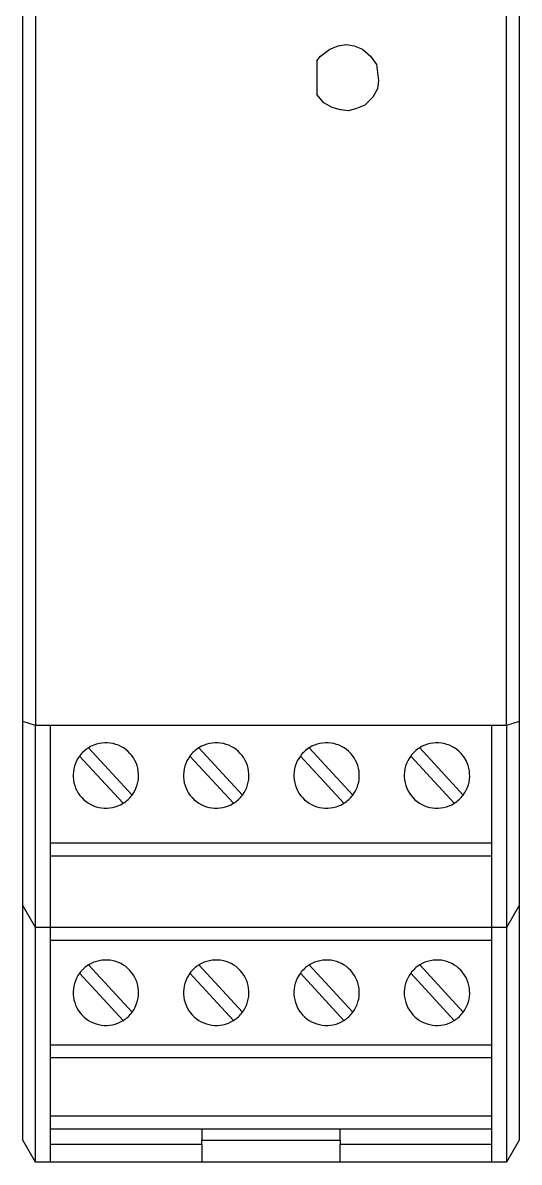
# Model space of a CAD drawing. Extents: x 193.3 to 215.9, y 95.6 to 194.6.
# Drawn here: x 193.3 to 215.9, y 95.6 to 147.6 of the extents above; entities that cross this region are included whole.
import ezdxf

# ---------------------------------------------------------------- set-up
doc = ezdxf.new("R2010")
doc.units = 0
doc.layers.add('1', color=7, linetype='CONTINUOUS')
doc.layers.add('ETIKETT2', color=7, linetype='CONTINUOUS')

msp = doc.modelspace()

# ---------------------------------------------------------------- linework, layer by layer
at = {"layer": '1', "color": 7}
for p, q in [((193.862, 174.744), (193.862, 115.544)), ((215.308, 115.544), (215.308, 174.744)), ((215.885, 174.558), (215.885, 115.729)), ((193.285, 115.729), (193.285, 162.644)), ((193.862, 115.544), (193.285, 115.729)), ((193.285, 107.344), (193.285, 115.729)), ((193.862, 106.344), (193.862, 115.544)), ((194.535, 115.544), (193.862, 115.544)), ((214.635, 115.544), (194.535, 115.544)), ((194.535, 115.544), (194.535, 106.344)), ((194.535, 115.544), (194.535, 115.094)), ((214.635, 115.544), (194.535, 115.544)), ((215.308, 115.544), (214.635, 115.544)), ((214.635, 106.344), (214.635, 115.544)), ((214.635, 115.094), (214.635, 115.544)), ((215.885, 115.729), (215.308, 115.544)), ((215.308, 115.544), (215.308, 106.344)), ((215.885, 115.729), (215.885, 107.344)), ((194.535, 115.094), (194.535, 113.894)), ((214.635, 113.894), (214.635, 115.094)), ((198.262, 112.376), (196.28, 114.531)), ((203.287, 112.376), (201.305, 114.531)), ((208.312, 112.376), (206.33, 114.531)), ((213.337, 112.376), (211.355, 114.531)), ((194.535, 113.894), (194.535, 110.194)), ((195.871, 114.154), (197.853, 112)), ((200.896, 114.154), (202.878, 112)), ((205.921, 114.154), (207.903, 112)), ((210.946, 114.154), (212.928, 112)), ((214.635, 110.194), (214.635, 113.894)), ((194.535, 110.194), (194.535, 106.344)), ((194.535, 110.194), (214.635, 110.194)), ((214.635, 106.344), (214.635, 110.194)), ((214.635, 109.594), (194.535, 109.594)), ((193.285, 96.644), (193.285, 107.344)), ((193.862, 106.344), (193.285, 107.344)), ((215.885, 107.344), (215.308, 106.344)), ((215.885, 107.344), (215.885, 96.644)), ((193.862, 95.644), (193.862, 106.344)), ((194.535, 106.344), (193.862, 106.344)), ((214.635, 106.344), (194.535, 106.344)), ((194.535, 106.344), (194.535, 96.444)), ((194.535, 106.344), (194.535, 105.894)), ((194.535, 106.344), (194.535, 105.744)), ((214.635, 106.344), (194.535, 106.344)), ((215.308, 106.344), (214.635, 106.344)), ((214.635, 96.444), (214.635, 106.344)), ((214.635, 105.894), (214.635, 106.344)), ((214.635, 105.744), (214.635, 106.344)), ((215.308, 106.344), (215.308, 95.644)), ((194.535, 105.894), (194.535, 104.694)), ((194.535, 105.894), (194.535, 104.694)), ((214.635, 105.744), (194.535, 105.744)), ((214.635, 104.694), (214.635, 105.894)), ((214.635, 104.694), (214.635, 105.894)), ((194.535, 104.694), (194.535, 100.994)), ((198.262, 102.48), (196.28, 104.634)), ((203.287, 102.48), (201.305, 104.634)), ((208.312, 102.48), (206.33, 104.634)), ((213.337, 102.48), (211.355, 104.634)), ((214.635, 100.994), (214.635, 104.694)), ((195.871, 104.258), (197.853, 102.103)), ((200.896, 104.258), (202.878, 102.103)), ((205.921, 104.258), (207.903, 102.103)), ((210.946, 104.258), (212.928, 102.103)), ((194.535, 100.994), (194.535, 97.744)), ((194.535, 100.994), (194.535, 100.394)), ((194.535, 100.994), (214.635, 100.994)), ((214.635, 97.744), (214.635, 100.994)), ((214.635, 100.394), (214.635, 100.994)), ((214.635, 100.394), (194.535, 100.394)), ((194.535, 97.744), (194.535, 97.144)), ((214.635, 97.744), (194.535, 97.744)), ((214.635, 97.144), (214.635, 97.744)), ((214.635, 97.144), (194.535, 97.144)), ((207.735, 97.144), (201.435, 97.144)), ((201.435, 97.144), (201.435, 96.642)), ((207.735, 96.642), (207.735, 97.144)), ((193.862, 95.644), (193.285, 96.644)), ((201.435, 96.642), (207.735, 96.642)), ((201.435, 96.444), (201.435, 96.642)), ((207.735, 96.642), (207.735, 96.444)), ((215.885, 96.644), (215.308, 95.644)), ((201.435, 96.444), (194.535, 96.444)), ((194.535, 96.444), (194.535, 95.644)), ((201.435, 96.444), (201.435, 95.644)), ((214.635, 96.444), (207.735, 96.444)), ((207.735, 95.644), (207.735, 96.444)), ((214.635, 95.644), (214.635, 96.444)), ((194.535, 95.644), (193.862, 95.644)), ((201.435, 95.644), (194.535, 95.644)), ((207.735, 95.644), (201.435, 95.644)), ((214.635, 95.644), (207.735, 95.644)), ((215.308, 95.644), (214.635, 95.644))]:
    msp.add_line(p, q, dxfattribs=at)
for centre, start, end in [((197.067, 113.265), 323.3603, 121.8691), ((202.092, 113.265), 323.3603, 121.8691), ((207.117, 113.265), 323.3603, 121.8691), ((212.142, 113.265), 323.3603, 121.8691), ((197.067, 113.265), 121.8691, 143.3603), ((202.092, 113.265), 121.8691, 143.3603), ((207.117, 113.265), 121.8691, 143.3603), ((212.142, 113.265), 121.8691, 143.3603), ((197.067, 113.265), 143.3603, 301.8691), ((202.092, 113.265), 143.3603, 301.8691), ((207.117, 113.265), 143.3603, 301.8691), ((212.142, 113.265), 143.3603, 301.8691), ((197.067, 113.265), 301.8691, 323.3603), ((202.092, 113.265), 301.8691, 323.3603), ((207.117, 113.265), 301.8691, 323.3603), ((212.142, 113.265), 301.8691, 323.3603), ((197.067, 103.369), 121.8691, 143.3603), ((197.067, 103.369), 323.3603, 121.8691), ((202.092, 103.369), 121.8691, 143.3603), ((202.092, 103.369), 323.3603, 121.8691), ((207.117, 103.369), 121.8691, 143.3603), ((207.117, 103.369), 323.3603, 121.8691), ((212.142, 103.369), 121.8691, 143.3603), ((212.142, 103.369), 323.3603, 121.8691), ((197.067, 103.369), 143.3603, 301.8691), ((202.092, 103.369), 143.3603, 301.8691), ((207.117, 103.369), 143.3603, 301.8691), ((212.142, 103.369), 143.3603, 301.8691), ((197.067, 103.369), 301.8691, 323.3603), ((202.092, 103.369), 301.8691, 323.3603), ((207.117, 103.369), 301.8691, 323.3603), ((212.142, 103.369), 301.8691, 323.3603)]:
    msp.add_arc(centre, 1.49, start, end, dxfattribs=at)
at = {"layer": 'ETIKETT2', "color": 7}
msp.add_line((206.674, 145.827), (206.674, 144.292), dxfattribs=at)
msp.add_lwpolyline([(206.674, 145.827), (206.84, 146.042), (207.257, 146.363), (207.638, 146.518), (208.006, 146.577), (208.375, 146.518), (208.744, 146.363), (209.113, 146.042), (209.387, 145.673), (209.434, 145.304), (209.482, 144.935), (209.434, 144.554), (209.22, 144.185), (208.851, 143.816), (208.482, 143.662), (208.114, 143.554), (207.745, 143.602), (207.364, 143.709), (206.995, 143.923), (206.674, 144.292)], dxfattribs=at)

doc.saveas('drawing.dxf')
